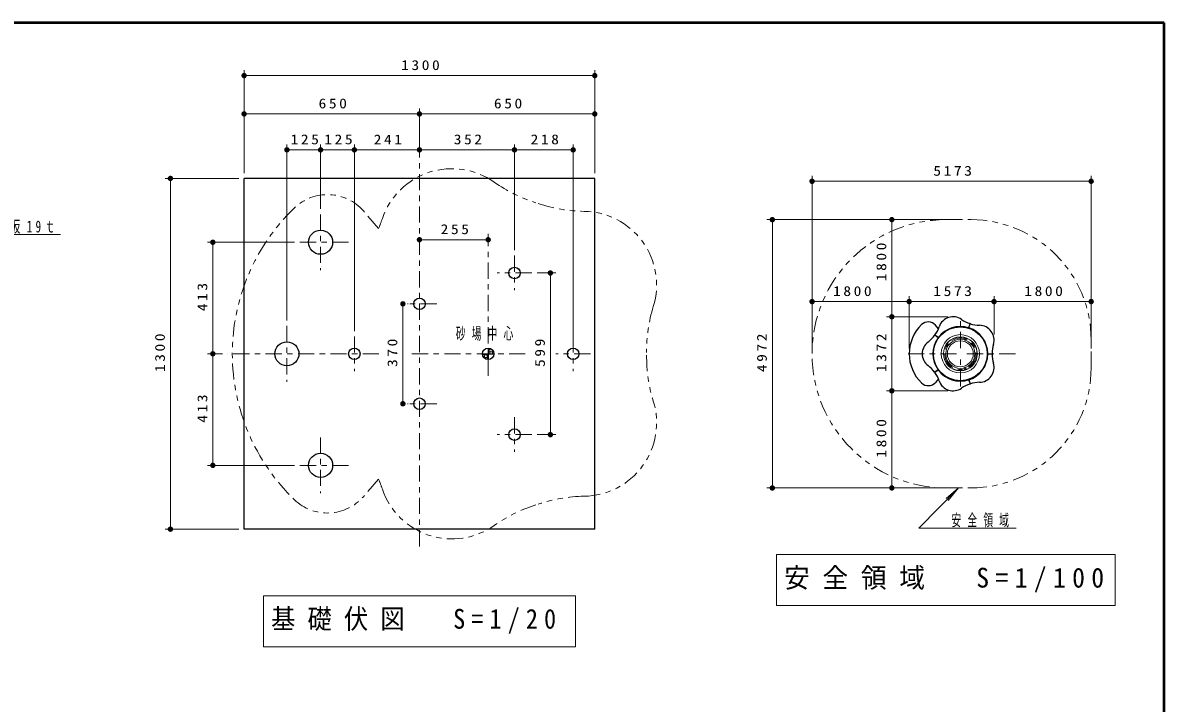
# Model space of a CAD drawing. Units: millimetres on the paper, scale 1:20, with parts at other scales. Extents: x -385 to 0, y 0 to 267.
# Drawn here: x -211.5 to 0, y 140.9 to 267 of the extents above; entities that cross this region are included whole.
import ezdxf

# ---------------------------------------------------------------- set-up
doc = ezdxf.new("R2010")
doc.units = ezdxf.units.MM
doc.linetypes.add('USER2', pattern=[6, 3, -1, 1, -1])
doc.linetypes.add('USER3', pattern=[8, 3, -1, 1, -1, 1, -1])
doc.layers.add('LY_1', color=7, linetype='Continuous', lineweight=13)
doc.styles.add('ＭＳ ゴシック', font='')
doc.styles.get('ＭＳ ゴシック').set_extended_font_data('MS Gothic')

# ---------------------------------------------------------------- blocks, each defined once
blk = doc.blocks.new('filled_dot')
at = {"color": 0, "linetype": 'Continuous', "lineweight": -2, "const_width": 1.25}
blk.add_lwpolyline([(-0.625, 0, 1), (0.625, 0, 1)], format="xyb", close=True, dxfattribs=at)

msp = doc.modelspace()

# ---------------------------------------------------------------- linework, layer by layer
at = {"layer": 'LY_1', "lineweight": 50}
for p, q in [((0, 267), (-385, 267)), ((0, 0), (0, 267))]:
    msp.add_line(p, q, dxfattribs=at)
at = {"layer": 'LY_1'}
for p, q in [((-170.536, 239.162), (-170.536, 258.218)), ((-105.536, 239.162), (-105.536, 258.218)), ((-170.536, 257.218), (-105.536, 257.218)), ((-170.536, 250.115), (-138.036, 250.115)), ((-138.036, 242.026), (-138.036, 251.115)), ((-138.036, 250.115), (-105.536, 250.115)), ((-162.601, 211.837), (-162.601, 244.457)), ((-162.601, 243.457), (-156.351, 243.457)), ((-156.351, 232.507), (-156.351, 244.457)), ((-156.351, 232.507), (-156.351, 244.457)), ((-156.351, 243.457), (-150.101, 243.457)), ((-150.101, 209.877), (-150.101, 244.457)), ((-150.101, 243.457), (-138.036, 243.457)), ((-138.036, 242.026), (-138.036, 244.457)), ((-138.036, 242.026), (-138.036, 244.457)), ((-138.036, 243.457), (-120.427, 243.457)), ((-120.427, 224.856), (-120.427, 244.457)), ((-120.427, 243.457), (-109.544, 243.457)), ((-109.544, 207.877), (-109.544, 244.457)), ((-171.536, 238.162), (-185.191, 238.162)), ((-184.191, 173.162), (-184.191, 238.162)), ((-65.264, 216.336), (-65.264, 238.631)), ((-65.264, 237.631), (-13.535, 237.631)), ((-13.535, 216.336), (-13.535, 238.631)), ((-51.48, 230.523), (-73.621, 230.523)), ((-72.621, 180.8), (-72.621, 230.523)), ((-40.124, 230.523), (-51.48, 230.523)), ((-50.48, 212.523), (-50.48, 230.523)), ((-244.462, 227.758), (-204.587, 227.758)), ((-125.294, 226.807), (-138.036, 226.807)), ((-125.294, 227.097), (-125.294, 225.807)), ((-161.254, 226.332), (-177.332, 226.332)), ((-176.332, 205.662), (-176.332, 226.332)), ((-116.212, 220.641), (-112.762, 220.641)), ((-113.762, 220.641), (-113.762, 190.682)), ((-65.264, 206.662), (-65.264, 216.336)), ((-47.264, 206.662), (-47.264, 216.336)), ((-31.535, 209.221), (-31.535, 216.336)), ((-13.535, 206.662), (-13.535, 216.336)), ((-141.107, 214.919), (-141.107, 196.404)), ((-140.251, 214.919), (-140.107, 214.919)), ((-65.264, 215.336), (-47.264, 215.336)), ((-47.264, 215.336), (-31.535, 215.336)), ((-31.535, 215.336), (-13.535, 215.336)), ((-40.124, 212.523), (-51.48, 212.523)), ((-50.48, 198.8), (-50.48, 212.523)), ((-174.56, 205.662), (-177.332, 205.662)), ((-176.332, 184.991), (-176.332, 205.662)), ((-126.355, 205.5), (-125.294, 205.5)), ((-126, 204.853), (-126, 205.662)), ((-125.5, 204.608), (-125.5, 205.662)), ((-125.294, 206.5), (-124.625, 206.5)), ((-125.294, 206), (-124.276, 206)), ((-125, 205.662), (-125, 206.693)), ((-124.5, 205.662), (-124.5, 206.383)), ((-126.139, 205), (-125.294, 205)), ((-40.124, 198.8), (-51.48, 198.8)), ((-50.48, 180.8), (-50.48, 198.8)), ((-140.251, 196.404), (-140.107, 196.404)), ((-116.212, 190.682), (-112.762, 190.682)), ((-161.254, 184.991), (-177.332, 184.991)), ((-51.48, 180.8), (-73.621, 180.8)), ((-40.124, 180.8), (-51.48, 180.8)), ((-45.499, 173.334), (-38.12, 180.8)), ((-38.12, 180.8), (-40.406, 178.858)), ((-38.12, 180.8), (-40.034, 178.49)), ((-171.536, 173.162), (-185.191, 173.162)), ((-45.499, 173.334), (-27.422, 173.334)), ((-71.853, 168.457), (-71.853, 158.99)), ((-9.053, 168.457), (-71.853, 168.457)), ((-9.053, 158.99), (-9.053, 168.457)), ((-166.936, 160.833), (-166.936, 151.366)), ((-109.136, 160.833), (-166.936, 160.833)), ((-109.136, 151.366), (-109.136, 160.833)), ((-71.853, 158.99), (-9.053, 158.99)), ((-166.936, 151.366), (-109.136, 151.366))]:
    msp.add_line(p, q, dxfattribs=at)
at = {"layer": 'LY_1', "linetype": 'USER2'}
for p, q in [((-138.036, 169.973), (-138.036, 241.026)), ((-156.351, 231.507), (-156.351, 221.157)), ((-125.294, 201.586), (-125.294, 227.87)), ((-151.176, 226.332), (-161.526, 226.332)), ((-120.427, 223.856), (-120.427, 217.426)), ((-117.212, 220.641), (-123.642, 220.641)), ((-134.821, 214.919), (-141.251, 214.919)), ((-37.779, 206.719), (-37.779, 212.668)), ((-162.601, 210.837), (-162.601, 200.487)), ((-150.101, 208.877), (-150.101, 202.447)), ((-109.544, 208.877), (-109.544, 202.447)), ((-40.356, 207.534), (-39.883, 207.19)), ((-36.794, 208.691), (-36.975, 208.135)), ((-13.535, 203.102), (-13.535, 208.221)), ((-145.539, 205.662), (-173.56, 205.662)), ((-118.419, 205.662), (-140.369, 205.662)), ((-106.329, 205.662), (-112.759, 205.662)), ((-38.466, 205.662), (-47.877, 205.662)), ((-37.779, 199.589), (-37.779, 205.258)), ((-27.562, 205.662), (-37.238, 205.662)), ((-40.356, 203.789), (-39.883, 204.133)), ((-36.794, 202.632), (-36.975, 203.188)), ((-134.821, 196.404), (-141.251, 196.404)), ((-120.427, 193.897), (-120.427, 187.467)), ((-117.212, 190.682), (-123.642, 190.682)), ((-156.351, 190.166), (-156.351, 179.816)), ((-151.176, 184.991), (-161.526, 184.991))]:
    msp.add_line(p, q, dxfattribs=at)
at = {"layer": 'LY_1', "lineweight": 25}
for p, q in [((-170.536, 173.162), (-170.536, 238.162)), ((-105.536, 238.162), (-170.536, 238.162)), ((-105.536, 173.162), (-105.536, 238.162)), ((-41.839, 210.311), (-42.405, 210.958)), ((-36.215, 210.521), (-35.987, 211.225)), ((-36.187, 210.512), (-35.958, 211.216)), ((-41.917, 208.65), (-42.516, 209.085)), ((-41.9, 208.674), (-42.498, 209.109)), ((-126.367, 205.662), (-124.221, 205.662)), ((-125.294, 206.735), (-125.294, 204.589)), ((-32.674, 205.677), (-31.934, 205.677)), ((-32.674, 205.647), (-31.934, 205.647)), ((-41.917, 202.673), (-42.516, 202.238)), ((-41.9, 202.649), (-42.498, 202.214)), ((-41.839, 201.012), (-42.405, 200.365)), ((-36.215, 200.802), (-35.987, 200.098)), ((-36.187, 200.811), (-35.958, 200.107)), ((-105.536, 173.162), (-170.536, 173.162))]:
    msp.add_line(p, q, dxfattribs=at)
at = {"layer": 'LY_1', "linetype": 'USER3'}
for p, q in [((-145.599, 228.909), (-148.424, 232.144)), ((-40.402, 230.523), (-35.837, 230.523)), ((-145.599, 182.414), (-148.424, 179.179)), ((-40.402, 180.8), (-35.837, 180.8))]:
    msp.add_line(p, q, dxfattribs=at)
at = {"layer": 'LY_1', "lineweight": 25}
for centre, radius in [((-156.351, 226.332), 2.228), ((-120.427, 220.641), 1.067), ((-138.036, 214.919), 1.067), ((-37.779, 205.662), 5), ((-162.601, 205.662), 2.228), ((-40.125, 207.366), 0.125), ((-36.882, 208.42), 0.125), ((-150.101, 205.662), 1.067), ((-125.294, 205.662), 1.073), ((-109.544, 205.662), 1.067), ((-34.879, 205.662), 0.125), ((-40.125, 203.957), 0.125), ((-36.882, 202.904), 0.125), ((-138.036, 196.404), 1.067), ((-120.427, 190.682), 1.067), ((-156.351, 184.991), 2.228)]:
    msp.add_circle(centre, radius, dxfattribs=at)
at = {"layer": 'LY_1'}
for radius in [3.55, 3.15, 3.1, 2.7, 2.4]:
    msp.add_circle((-37.779, 205.662), radius, dxfattribs=at)
at = {"layer": 'LY_1', "linetype": 'USER2'}
msp.add_circle((-37.779, 205.662), 2.9, dxfattribs=at)
at = {"layer": 'LY_1', "linetype": 'USER3'}
for centre, radius, start, end in [((-132.023, 226.371), 13.6, 54.70535, 161.23159), ((-108.313, 259.942), 27.5, 234.76841, 252.82637), ((-155.079, 226.332), 8.835, 41.13382, 133.85325), ((-135.219, 205.662), 37.5, 133.85325, 226.14675), ((-107.127, 259.557), 27.5, 251.17363, 269.23159), ((-170.938, 239.595), 27.5, 337.13507, 341.23159), ((-107.678, 218.461), 13.6, 342.70535, 89.29465), ((-40.402, 205.662), 24.862, 90, 270), ((-35.837, 208.221), 22.302, 0, 90), ((-68.423, 206.285), 27.5, 162.76841, 180.82637), ((-68.423, 205.038), 27.5, 179.17363, 197.23159), ((-35.837, 203.102), 22.302, 270, 0), ((-107.678, 192.863), 13.6, 270.70535, 17.29465), ((-170.938, 171.729), 27.5, 18.76841, 22.86493), ((-132.023, 184.952), 13.6, 198.70535, 305.29465), ((-155.079, 184.991), 8.835, 226.14675, 318.86618), ((-107.127, 151.766), 27.5, 90.76841, 108.82637), ((-108.313, 151.381), 27.5, 107.17363, 125.23159)]:
    msp.add_arc(centre, radius, start, end, dxfattribs=at)
at = {"layer": 'LY_1', "lineweight": 25}
for centre, radius, start, end in [((-43.735, 209.796), 1.767, 41.13382, 133.85325), ((-39.124, 209.803), 2.72, 54.70535, 161.29465), ((-34.382, 216.518), 5.5, 234.76841, 252.82637), ((-39.764, 205.662), 7.5, 133.85325, 226.14675), ((-46.907, 212.448), 5.5, 323.17363, 341.23159), ((-37.779, 205.662), 5.075, 72.50506, 143.49494), ((-36.244, 210.53), 0.03, 252.50506, 342), ((-36.158, 210.503), 0.03, 162, 251.49494), ((-37.779, 205.662), 5.075, 0.50506, 71.49494), ((-36.015, 211.234), 0.03, 342, 72.82637), ((-35.93, 211.207), 0.03, 71.17363, 162), ((-34.145, 216.441), 5.5, 251.17363, 269.23159), ((-34.255, 208.221), 2.72, 342.70535, 89.29465), ((-42.134, 205.662), 2.72, 126.70535, 233.29465), ((-47.054, 212.246), 5.5, 306.76841, 324.82637), ((-37.779, 205.662), 5.075, 144.50506, 215.49494), ((-42.534, 209.061), 0.03, 54, 144.82637), ((-42.481, 209.134), 0.03, 143.17363, 234), ((-41.935, 208.626), 0.03, 324.50506, 54), ((-41.882, 208.699), 0.03, 234, 323.49494), ((-26.404, 205.786), 5.5, 162.76841, 180.82637), ((-37.779, 205.662), 5.075, 288.50506, 359.49494), ((-32.674, 205.707), 0.03, 180.50506, 270), ((-32.674, 205.617), 0.03, 90, 179.49494), ((-31.934, 205.707), 0.03, 270, 0.82637), ((-31.934, 205.617), 0.03, 359.17363, 90), ((-26.404, 205.537), 5.5, 179.17363, 197.23159), ((-47.054, 199.077), 5.5, 35.17363, 53.23159), ((-34.255, 203.102), 2.72, 270.70535, 17.29465), ((-42.534, 202.262), 0.03, 215.17363, 306), ((-42.481, 202.19), 0.03, 126, 216.82637), ((-46.907, 198.875), 5.5, 18.76841, 36.82637), ((-41.935, 202.697), 0.03, 306, 35.49494), ((-41.882, 202.625), 0.03, 36.50506, 126), ((-37.779, 205.662), 5.075, 216.50506, 287.49494), ((-43.735, 201.527), 1.767, 226.14675, 318.86618), ((-39.124, 201.52), 2.72, 198.70535, 305.29465), ((-34.382, 194.805), 5.5, 107.17363, 125.23159), ((-36.244, 200.793), 0.03, 18, 107.49494), ((-36.158, 200.821), 0.03, 108.50506, 198), ((-36.015, 200.089), 0.03, 287.17363, 18), ((-35.93, 200.117), 0.03, 198, 288.82637), ((-34.145, 194.883), 5.5, 90.76841, 108.82637)]:
    msp.add_arc(centre, radius, start, end, dxfattribs=at)

# ---------------------------------------------------------------- block references
at = {"layer": 'LY_1', "xscale": 0.4, "yscale": 0.4}
for p in [(-170.536, 257.218), (-170.536, 250.115), (-138.036, 250.115), (-162.601, 243.457), (-156.351, 243.457), (-150.101, 243.457), (-138.036, 243.457), (-120.427, 243.457), (-65.264, 237.631), (-138.036, 226.807), (-65.264, 215.336), (-47.264, 215.336), (-31.535, 215.336)]:
    msp.add_blockref('filled_dot', p, dxfattribs=at)
for p, rotation in [((-105.536, 257.218), 180), ((-138.036, 250.115), 180), ((-105.536, 250.115), 180), ((-156.351, 243.457), 180), ((-150.101, 243.457), 180), ((-138.036, 243.457), 180), ((-120.427, 243.457), 180), ((-109.544, 243.457), 180), ((-184.191, 238.162), 270), ((-13.535, 237.631), 180), ((-72.621, 230.523), 270), ((-50.48, 230.523), 270), ((-176.332, 226.332), 270), ((-125.294, 226.807), 180), ((-113.762, 220.641), 270), ((-47.264, 215.336), 180), ((-31.535, 215.336), 180), ((-13.535, 215.336), 180), ((-141.107, 214.919), 270), ((-50.48, 212.523), 90), ((-50.48, 212.523), 270), ((-176.332, 205.662), 270), ((-176.332, 205.662), 90), ((-50.48, 198.8), 270), ((-50.48, 198.8), 90), ((-141.107, 196.404), 90), ((-113.762, 190.682), 90), ((-176.332, 184.991), 90), ((-72.621, 180.8), 90), ((-50.48, 180.8), 90), ((-184.191, 173.162), 90)]:
    msp.add_blockref('filled_dot', p, dxfattribs=dict(at, rotation=rotation))

# ---------------------------------------------------------------- texts
at = {"layer": 'LY_1', "style": 'ＭＳ ゴシック'}
for s, insert, char_height, attachment_point in [('\\T1.33;\\W1.15;1300', (-137.615, 258.218), 1.833, 8), ('\\T1.33;\\W1.15;650', (-153.871, 251.115), 1.833, 8), ('\\T1.33;\\W1.15;650', (-121.371, 251.115), 1.833, 8), ('\\T1.33;\\W1.15;125', (-159.06, 244.457), 1.833, 8), ('\\T1.33;\\W1.15;125', (-152.81, 244.457), 1.833, 8), ('\\T1.33;\\W1.15;241', (-143.652, 244.457), 1.833, 8), ('\\T1.33;\\W1.15;352', (-128.815, 244.457), 1.833, 8), ('\\T1.33;\\W1.15;218', (-114.569, 244.457), 1.833, 8), ('\\T1.33;\\W1.15;5173', (-38.972, 238.631), 1.833, 8), ('\\T1.56;\\W0.7;天板：ポリエチレン板19ｔ', (-243.587, 227.908), 2.199, 7), ('\\T1.33;\\W1.15;255', (-131.249, 227.807), 1.833, 8), ('\\T1.33;\\W1.15;1800', (-57.561, 216.336), 1.833, 8), ('\\T1.33;\\W1.15;1573', (-38.972, 216.336), 1.833, 8), ('\\T1.33;\\W1.15;1800', (-22.114, 216.336), 1.833, 8), ('\\T1.64;\\W0.6;砂場中心', (-131.294, 209.311), 2.199, 4), ('\\T1.64;\\W0.6;安全領域', (-39.422, 173.484), 2.199, 7), ('\\T1.5;\\W0.95;安全領域\u3000S=1/100', (-70.453, 163.724), 3.666, 4), ('\\T1.5;\\W0.9;基礎伏図\u3000S=1/20', (-165.536, 156.1), 3.666, 4)]:
    msp.add_mtext(s, dxfattribs=dict(at, insert=insert, char_height=char_height, attachment_point=attachment_point))
at = {"layer": 'LY_1', "char_height": 1.833, "attachment_point": 8, "rotation": 90, "style": 'ＭＳ ゴシック'}
for s, insert in [('\\T1.33;\\W1.15;1800', (-51.48, 222.933)), ('\\T1.33;\\W1.15;413', (-177.332, 216.414)), ('\\T1.33;\\W1.15;1300', (-185.191, 206.083)), ('\\T1.33;\\W1.15;370', (-142.107, 206.077)), ('\\T1.33;\\W1.15;599', (-114.762, 206.078)), ('\\T1.33;\\W1.15;4972', (-73.621, 206.078)), ('\\T1.33;\\W1.15;1372', (-51.48, 206.089)), ('\\T1.33;\\W1.15;413', (-177.332, 195.743)), ('\\T1.33;\\W1.15;1800', (-51.48, 190.221))]:
    msp.add_mtext(s, dxfattribs=dict(at, insert=insert))

doc.saveas('drawing.dxf')
